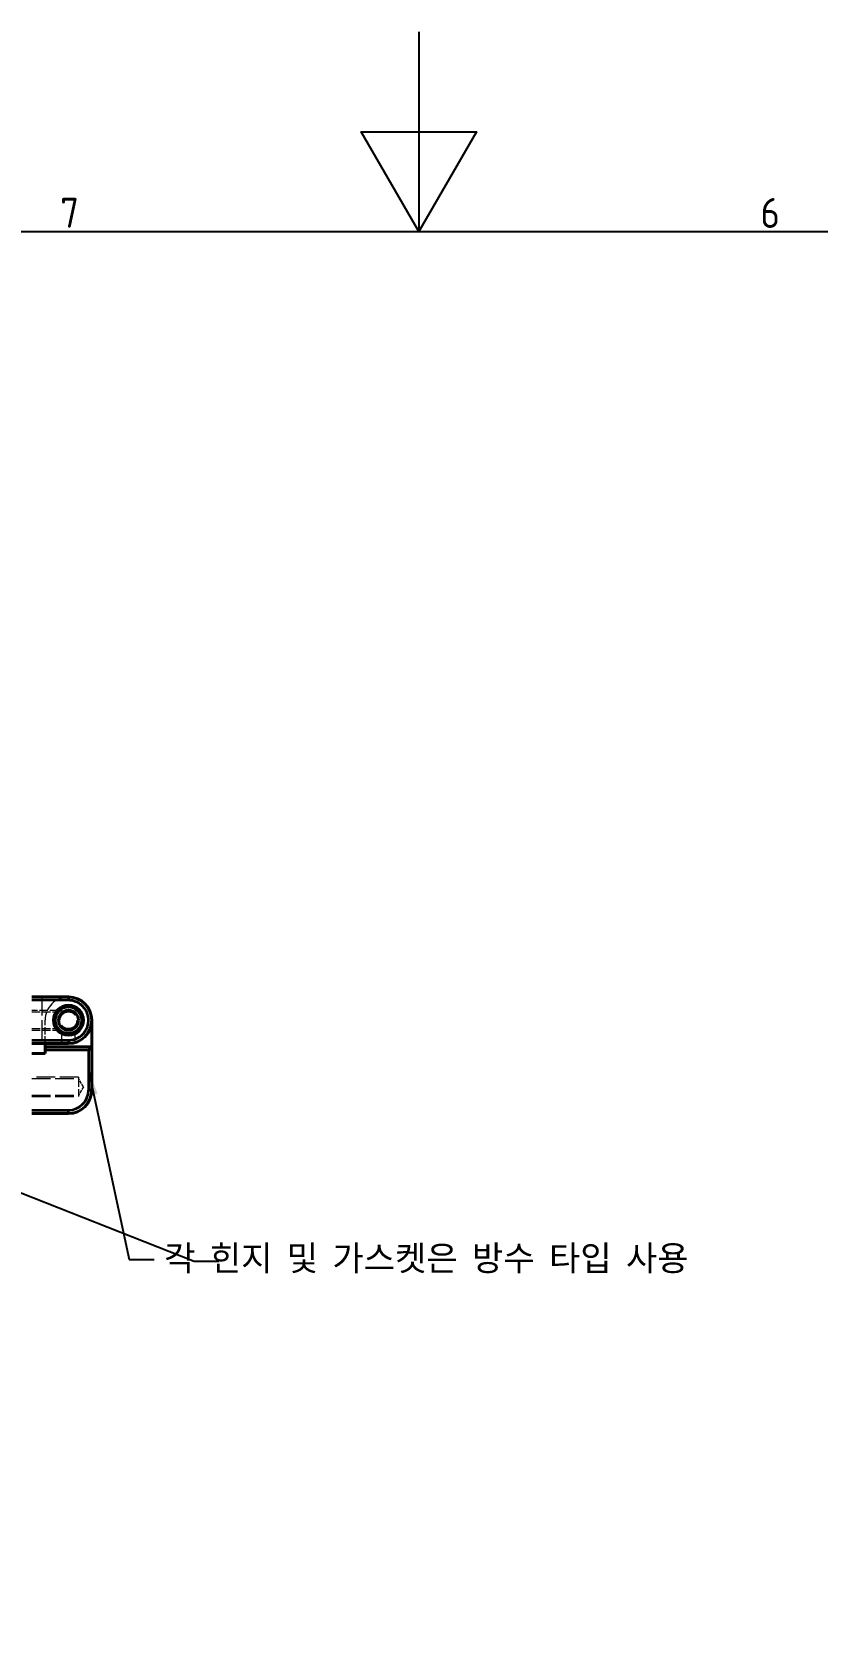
# Model space of a CAD drawing. Header units: millimetres. Extents: x 0 to 2523, y 0 to 1782.
# Drawn here: x 1145.3 to 1381.1, y 1304.1 to 1782 of the extents above; entities that cross this region are included whole.
import ezdxf

# ---------------------------------------------------------------- set-up
doc = ezdxf.new("R2010")
doc.units = ezdxf.units.MM
doc.header["$LTSCALE"] = 3
doc.linetypes.add('DASHED', pattern=[0.2067, 0.1654, -0.0413])
doc.layers.get('0').update_dxf_attribs({"color": 3, "lineweight": 25})
for name, color, linetype, lineweight in [('가려진 것(ISO)', 2, 'DASHED', 18), ('가려진 좁은 것(ISO)', 2, 'DASHED', 18), ('가시적인 것(ISO)', 3, 'Continuous', 40), ('가시적인 좁은 것(ISO)', 3, 'Continuous', 35), ('경계(ISO)', 7, 'Continuous', 25), ('기호(ISO)', 5, 'Continuous', 25)]:
    doc.layers.add(name, color=color, linetype=linetype, lineweight=lineweight)
doc.styles.add('문자 텍스트_M2B', font='isocp.shx')
doc.styles.add('치수 텍스트_PSTEK_POSCO', font='isocp.shx')
doc.dimstyles.new('치수_PSTEK_POSCO$7', dxfattribs={"dimscale": 3, "dimtxt": 2.5, "dimasz": 2.5, "dimexe": 1, "dimexo": 1.5, "dimgap": 1, "dimtad": 1, "dimrnd": 1e-08, "dimdsep": 46, "dimtxsty": '치수 텍스트_PSTEK_POSCO', "dimcen": 0.09, "dimdle": 10, "dimclrd": 7, "dimclre": 7, "dimclrt": 2, "dimadec": 1, "dimazin": 2, "dimtfac": 1, "dimtmove": 0, "dimatfit": 3, "dimfxl": 0, "dimtolj": 1, "dimlwd": -1, "dimlwe": -1, "dimarcsym": 0})

# ---------------------------------------------------------------- blocks, each defined once
blk = doc.blocks.new('경계 Default Border')
at = {"layer": '경계(ISO)', "flags": 128}
for points in [[(420.5, 594), (420.5, 574), (414.73, 584), (426.27, 584), (420.5, 574)], [(20, 20), (20, 574), (821, 574), (821, 20), (20, 20)]]:
    blk.add_lwpolyline(points, dxfattribs=at)
at = {"layer": '경계(ISO)', "color": 2, "char_height": 3, "attachment_point": 7, "style": '문자 텍스트_M2B'}
for s, insert in [('7', (384.6, 574.39)), ('6', (454.69, 574.37))]:
    blk.add_mtext(s, dxfattribs=dict(at, insert=insert))

msp = doc.modelspace()

# ---------------------------------------------------------------- linework, layer by layer
at = {"layer": '가려진 것(ISO)', "ltscale": 11.288502}
for p, q in [((1148.2766, 1492.1807), (1148.2766, 1478.1807)), ((1159.2766, 1468.1137), (1145.2766, 1468.1137)), ((1145.2766, 1467.6807), (1159.2766, 1467.6807)), ((1145.2766, 1462.6807), (1159.2766, 1462.6807)), ((1145.2766, 1462.2477), (1159.2766, 1462.2477))]:
    msp.add_line(p, q, dxfattribs=at)
at = {"layer": '가려진 것(ISO)', "ltscale": 5.001317}
for p, q in [((1153.1541, 1488.1137), (1145.2766, 1488.1137)), ((1145.2766, 1487.6807), (1153.1541, 1487.6807)), ((1145.2766, 1482.6807), (1153.1541, 1482.6807)), ((1145.2766, 1482.2477), (1153.1541, 1482.2477))]:
    msp.add_line(p, q, dxfattribs=at)
at = {"layer": '가려진 것(ISO)', "ltscale": 1.024639}
for p, q in [((1153.1541, 1488.1137), (1153.1541, 1487.6807)), ((1153.1541, 1482.6807), (1153.1541, 1482.2477))]:
    msp.add_line(p, q, dxfattribs=at)
at = {"layer": '가려진 것(ISO)', "ltscale": 4.444192}
msp.add_line((1149.2766, 1478.1807), (1149.2766, 1485.1807), dxfattribs=at)
at = {"layer": '가려진 것(ISO)', "ltscale": 2.244838}
msp.add_line((1154.2766, 1478.1807), (1154.2766, 1481.7166), dxfattribs=at)
at = {"layer": '가려진 것(ISO)', "ltscale": 2.059577}
msp.add_line((1158.2766, 1478.4725), (1158.2766, 1481.7166), dxfattribs=at)
at = {"layer": '가려진 것(ISO)', "ltscale": 5.850043}
msp.add_line((1159.2766, 1468.1137), (1159.2766, 1462.2477), dxfattribs=at)
at = {"layer": '가려진 것(ISO)', "ltscale": 1.851636}
for q in [(1159.2766, 1467.6807), (1159.2766, 1462.6807)]:
    msp.add_line((1160.7787, 1465.1807), q, dxfattribs=at)
at = {"layer": '가려진 것(ISO)', "ltscale": 12.665669}
msp.add_circle((1156.2766, 1485.1807), 2.5, dxfattribs=at)
at = {"layer": '가려진 것(ISO)', "ltscale": 6.980978}
msp.add_arc((1156.2766, 1485.1807), 7, 90, 180, dxfattribs=at)
at = {"layer": '가려진 좁은 것(ISO)', "ltscale": 5.983729}
msp.add_open_spline([(1156.2766, 1491.1807), (1156.6208, 1491.1807), (1156.9622, 1491.1513), (1157.3007, 1491.0926), (1157.3232, 1491.0887), (1157.3445, 1491.0849), (1157.3683, 1491.0805), (1157.7029, 1491.0186), (1158.0297, 1490.9289), (1158.3488, 1490.8115), (1158.3944, 1490.7947), (1158.438, 1490.778), (1158.4851, 1490.7594), (1158.7677, 1490.6476), (1159.0398, 1490.5152), (1159.3016, 1490.3624), (1159.3888, 1490.3114), (1159.4732, 1490.2593), (1159.5598, 1490.2027), (1159.9062, 1489.9762), (1160.2266, 1489.716), (1160.5192, 1489.4233), (1160.7753, 1489.1673), (1161.0062, 1488.8904), (1161.2119, 1488.5928), (1161.2413, 1488.5503), (1161.2708, 1488.5063), (1161.2985, 1488.4639), (1161.4926, 1488.1672), (1161.6589, 1487.8559), (1161.7976, 1487.5299), (1161.8174, 1487.4833), (1161.8374, 1487.4344), (1161.8553, 1487.3892), (1161.9895, 1487.0503), (1162.092, 1486.702), (1162.1627, 1486.3441), (1162.1674, 1486.3203), (1162.1722, 1486.295), (1162.1764, 1486.2725), (1162.2431, 1485.9119), (1162.2766, 1485.5473), (1162.2766, 1485.1807)], degree=3, knots=[0, 0, 0, 0, 0.05859375, 0.05859375, 0.05859375, 0.0625, 0.0625, 0.0625, 0.1171875, 0.1171875, 0.1171875, 0.125, 0.125, 0.125, 0.171875, 0.171875, 0.171875, 0.1875, 0.1875, 0.1875, 0.25, 0.25, 0.25, 0.3046875, 0.3046875, 0.3046875, 0.3125, 0.3125, 0.3125, 0.3671875, 0.3671875, 0.3671875, 0.375, 0.375, 0.375, 0.43359375, 0.43359375, 0.43359375, 0.4375, 0.4375, 0.4375, 0.5, 0.5, 0.5, 0.5], dxfattribs=at)
at = {"layer": '가려진 좁은 것(ISO)', "ltscale": 5.983732}
msp.add_open_spline([(1162.2766, 1485.1807), (1162.2766, 1484.837), (1162.2473, 1484.4956), (1162.1885, 1484.1567), (1162.1846, 1484.1341), (1162.1808, 1484.1128), (1162.1764, 1484.0889), (1162.1145, 1483.7543), (1162.0248, 1483.4275), (1161.9074, 1483.1084), (1161.8906, 1483.0628), (1161.8739, 1483.0192), (1161.8553, 1482.9721), (1161.7435, 1482.6896), (1161.6111, 1482.4174), (1161.4583, 1482.1557), (1161.4073, 1482.0684), (1161.3552, 1481.984), (1161.2985, 1481.8974), (1161.0721, 1481.551), (1160.8119, 1481.2307), (1160.5192, 1480.938), (1160.2632, 1480.6819), (1159.9863, 1480.451), (1159.6887, 1480.2453), (1159.6461, 1480.2159), (1159.6022, 1480.1864), (1159.5598, 1480.1587), (1159.2631, 1479.9647), (1158.9518, 1479.7983), (1158.6258, 1479.6597), (1158.5792, 1479.6399), (1158.5303, 1479.6198), (1158.4851, 1479.6019), (1158.1462, 1479.4677), (1157.7979, 1479.3653), (1157.44, 1479.2946), (1157.4162, 1479.2898), (1157.3909, 1479.285), (1157.3683, 1479.2808), (1157.008, 1479.2141), (1156.6441, 1479.1807), (1156.2766, 1479.1807)], degree=3, knots=[0.5, 0.5, 0.5, 0.5, 0.55859375, 0.55859375, 0.55859375, 0.5625, 0.5625, 0.5625, 0.6171875, 0.6171875, 0.6171875, 0.625, 0.625, 0.625, 0.671875, 0.671875, 0.671875, 0.6875, 0.6875, 0.6875, 0.75, 0.75, 0.75, 0.8046875, 0.8046875, 0.8046875, 0.8125, 0.8125, 0.8125, 0.8671875, 0.8671875, 0.8671875, 0.875, 0.875, 0.875, 0.93359375, 0.93359375, 0.93359375, 0.9375, 0.9375, 0.9375, 1, 1, 1, 1], dxfattribs=at)
at = {"layer": '가시적인 것(ISO)'}
for p, q in [((1145.2766, 1492.1807), (1156.2766, 1492.1807)), ((1163.2766, 1485.1807), (1163.2766, 1477.1807)), ((1156.2766, 1478.1807), (1145.2766, 1478.1807)), ((1149.2766, 1477.1807), (1149.2766, 1478.1807)), ((1149.2766, 1476.1807), (1149.2766, 1477.1807)), ((1163.2766, 1477.1807), (1149.2766, 1477.1807)), ((1162.2766, 1476.1807), (1163.2766, 1477.1807)), ((1163.2766, 1477.1807), (1163.2766, 1464.1807)), ((1149.2766, 1475.1807), (1145.2766, 1475.1807)), ((1149.2766, 1476.1807), (1149.2766, 1475.1807)), ((1156.2766, 1457.1807), (1145.2766, 1457.1807))]:
    msp.add_line(p, q, dxfattribs=at)
for radius in [4.5, 4, 3]:
    msp.add_circle((1156.2766, 1485.1807), radius, dxfattribs=at)
for centre, end in [((1156.2766, 1485.1807), 90), ((1156.2766, 1464.1807), 0)]:
    msp.add_arc(centre, 7, 270, end, dxfattribs=at)
at = {"layer": '가시적인 좁은 것(ISO)'}
for p, q in [((1156.2766, 1491.1807), (1145.2766, 1491.1807)), ((1156.2766, 1492.1807), (1156.2766, 1491.1807)), ((1145.2766, 1479.1807), (1156.2766, 1479.1807)), ((1156.2766, 1479.1807), (1156.2766, 1478.1807)), ((1162.2766, 1476.1807), (1149.2766, 1476.1807)), ((1162.2766, 1476.1807), (1162.2766, 1464.1807)), ((1163.2766, 1464.1807), (1162.2766, 1464.1807)), ((1145.2766, 1458.1807), (1156.2766, 1458.1807)), ((1156.2766, 1457.1807), (1156.2766, 1458.1807))]:
    msp.add_line(p, q, dxfattribs=at)
msp.add_arc((1156.2766, 1464.1807), 6, 270, 0, dxfattribs=at)
msp.add_open_spline([(1156.2766, 1479.1807), (1156.6208, 1479.1807), (1156.9622, 1479.2101), (1157.3007, 1479.2687), (1157.3232, 1479.2726), (1157.3445, 1479.2764), (1157.3683, 1479.2808), (1157.7029, 1479.3427), (1158.0297, 1479.4324), (1158.3488, 1479.5499), (1158.3944, 1479.5667), (1158.438, 1479.5833), (1158.4851, 1479.6019), (1158.7677, 1479.7138), (1159.0398, 1479.8461), (1159.3016, 1479.999), (1159.3888, 1480.0499), (1159.4732, 1480.1021), (1159.5598, 1480.1587), (1159.9062, 1480.3851), (1160.2266, 1480.6454), (1160.5192, 1480.938), (1160.7753, 1481.1941), (1161.0062, 1481.4709), (1161.2119, 1481.7686), (1161.2413, 1481.8111), (1161.2708, 1481.855), (1161.2985, 1481.8974), (1161.4926, 1482.1941), (1161.6589, 1482.5055), (1161.7976, 1482.8315), (1161.8174, 1482.8781), (1161.8374, 1482.9269), (1161.8553, 1482.9721), (1161.9895, 1483.311), (1162.092, 1483.6594), (1162.1627, 1484.0172), (1162.1674, 1484.0411), (1162.1722, 1484.0664), (1162.1764, 1484.0889), (1162.2431, 1484.4494), (1162.2766, 1484.814), (1162.2766, 1485.1807), (1162.2766, 1485.5244), (1162.2473, 1485.8657), (1162.1885, 1486.2047), (1162.1846, 1486.2273), (1162.1808, 1486.2486), (1162.1764, 1486.2725), (1162.1145, 1486.607), (1162.0248, 1486.9338), (1161.9074, 1487.2529), (1161.8906, 1487.2985), (1161.8739, 1487.3422), (1161.8553, 1487.3892), (1161.7435, 1487.6718), (1161.6111, 1487.9439), (1161.4583, 1488.2057), (1161.4073, 1488.2929), (1161.3552, 1488.3773), (1161.2985, 1488.4639), (1161.0721, 1488.8103), (1160.8119, 1489.1307), (1160.5192, 1489.4233), (1160.2632, 1489.6794), (1159.9863, 1489.9103), (1159.6887, 1490.116), (1159.6461, 1490.1454), (1159.6022, 1490.1749), (1159.5598, 1490.2026), (1159.2631, 1490.3967), (1158.9518, 1490.563), (1158.6258, 1490.7017), (1158.5792, 1490.7215), (1158.5303, 1490.7415), (1158.4851, 1490.7594), (1158.1462, 1490.8936), (1157.7979, 1490.9961), (1157.44, 1491.0668), (1157.4162, 1491.0715), (1157.3909, 1491.0763), (1157.3683, 1491.0805), (1157.008, 1491.1472), (1156.6441, 1491.1807), (1156.2766, 1491.1807)], degree=3, knots=[0, 0, 0, 0, 0.05859375, 0.05859375, 0.05859375, 0.0625, 0.0625, 0.0625, 0.1171875, 0.1171875, 0.1171875, 0.125, 0.125, 0.125, 0.171875, 0.171875, 0.171875, 0.1875, 0.1875, 0.1875, 0.25, 0.25, 0.25, 0.3046875, 0.3046875, 0.3046875, 0.3125, 0.3125, 0.3125, 0.3671875, 0.3671875, 0.3671875, 0.375, 0.375, 0.375, 0.43359375, 0.43359375, 0.43359375, 0.4375, 0.4375, 0.4375, 0.5, 0.5, 0.5, 0.55859375, 0.55859375, 0.55859375, 0.5625, 0.5625, 0.5625, 0.6171875, 0.6171875, 0.6171875, 0.625, 0.625, 0.625, 0.671875, 0.671875, 0.671875, 0.6875, 0.6875, 0.6875, 0.75, 0.75, 0.75, 0.8046875, 0.8046875, 0.8046875, 0.8125, 0.8125, 0.8125, 0.8671875, 0.8671875, 0.8671875, 0.875, 0.875, 0.875, 0.93359375, 0.93359375, 0.93359375, 0.9375, 0.9375, 0.9375, 1, 1, 1, 1], dxfattribs=at)

# ---------------------------------------------------------------- block references
at = {"xscale": 3, "yscale": 3, "zscale": 3}
msp.add_blockref('경계 Default Border', (0, 0), dxfattribs=at)

# ---------------------------------------------------------------- texts
at = {"layer": '기호(ISO)', "color": 2, "insert": (1185.0059, 1413.3441), "char_height": 7.5, "width": 185.40822, "attachment_point": 4, "style": '치수 텍스트_PSTEK_POSCO'}
msp.add_mtext('{\\fISOCP|b0|i0;\\H7.5000;각 힌지 및 가스켓은 방수 타입 사용 }', dxfattribs=at)
at = {"layer": '기호(ISO)', "color": 2, "insert": (1204.5526, 1412.8604), "char_height": 7.5, "attachment_point": 4, "style": '치수 텍스트_PSTEK_POSCO'}
msp.add_mtext('{\\fISOCP|b0|i0;\\H7.5000; }', dxfattribs=at)

# ---------------------------------------------------------------- leaders
at = {"layer": '기호(ISO)', "color": 7, "annotation_type": 0, "has_hookline": 1, "hookline_direction": 0}
for points, text_width in [([(1162.2766, 1470.1807), (1174.5059, 1413.3441), (1182.0059, 1413.3441)], 161.1893), ([(1132.0766, 1437.1807), (1194.0526, 1412.8604), (1201.5526, 1412.8604)], 3.3346)]:
    msp.add_leader(points, dimstyle='치수_PSTEK_POSCO$7', override={"dimtad": 0}, dxfattribs=dict(at, text_width=text_width))

doc.saveas('drawing.dxf')
